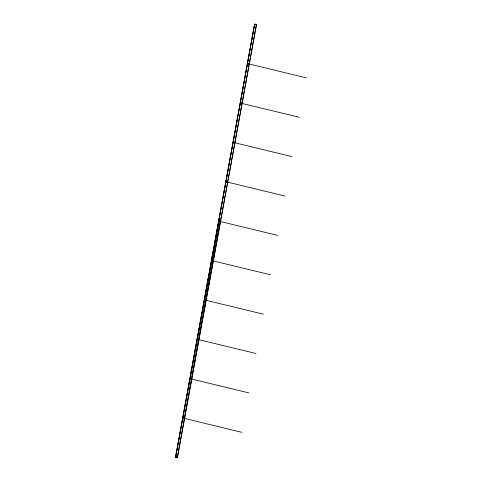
<?xml version="1.0" encoding="UTF-8"?>
<svg xmlns="http://www.w3.org/2000/svg" width="482" height="482" viewBox="0 0 482 482"><rect width="100%" height="100%" fill="white"/><g stroke="black" fill="none" stroke-linecap="round" stroke-linejoin="round"><path stroke-width="0.72" d="M183.702 418.201L183.515 418.376M190.764 378.725L191.059 378.96L190.745 378.786M191.023 379.009L190.914 378.762M198.102 339.376L197.903 339.659L198.03 339.346M205.23 300.039C204.488 300.021 205.989 300.027 204.952 300.141M205.055 300.208L205.434 300.033L205.037 300.178M212.219 260.726L212.586 260.864L212.345 260.635M219.611 221.105L219.533 221.533M219.678 221.13L219.665 221.473M226.787 182.16L226.709 181.816M233.776 142.618L234.156 142.449L233.909 142.774M241.241 102.985L240.976 103.329L241.247 103.208M241.042 103.262L241.018 103.088M248.435 63.919L248.188 63.732M219.455 221.232L177.262 457.876L256.442 24.534M175.472 457.442L254.592 24.106L256.484 24.564L177.37 457.9L175.526 457.304M254.653 24.1L175.581 457.466L254.647 24.269M175.954 456.737L176.026 456.309M176.159 456.785L176.237 456.358M176.37 456.834L176.436 456.436M176.581 456.888L176.659 456.46M176.792 456.936L176.87 456.508M177.002 456.99L177.069 456.593M177.213 457.038L177.292 456.611M226.853 182.094L226.504 181.877L226.877 181.877M183.497 418.165L183.889 418.231L183.528 418.418M249.164 63.998L306.528 77.891M241.952 103.437L299.34 117.271M234.788 142.762L292.152 156.65M227.6 182.142L284.964 196.035M220.413 221.527L277.777 235.415M213.225 260.907L270.589 274.794M206.037 300.286L263.401 314.18M198.849 339.671L256.014 353.511M191.661 379.051L249.025 392.938M183.756 418.328C184.648 418.497 182.588 417.484 183.672 418.551M184.473 418.43L241.837 432.324M241.108 102.955C239.891 103.202 242.452 102.937 240.904 103.401M233.933 142.431L234.083 142.527M212.538 260.901L212.442 260.593M248.314 63.979L248.363 63.582L248.116 63.901M219.587 221.449L219.455 221.467M197.963 339.647L198.168 339.31L197.867 339.587M254.671 24.214L256.352 24.618M175.779 456.472L177.46 456.876M175.743 456.683L177.424 457.087M233.716 142.78C235.288 142.907 232.969 141.738 233.866 142.726M190.45 378.762C191.041 380.009 191.462 377.9 190.45 378.762M197.638 339.376C198.229 340.623 198.65 338.521 197.638 339.376M212.014 260.617C212.592 261.865 213.044 259.756 212.014 260.617M219.202 221.232C219.792 222.479 220.214 220.376 219.202 221.232M226.389 181.853C226.98 183.1 227.402 180.997 226.389 181.853M247.959 63.708C248.543 64.956 248.965 62.847 247.959 63.708M175.822 456.255L177.503 456.665L175.822 456.255"/></g></svg>
